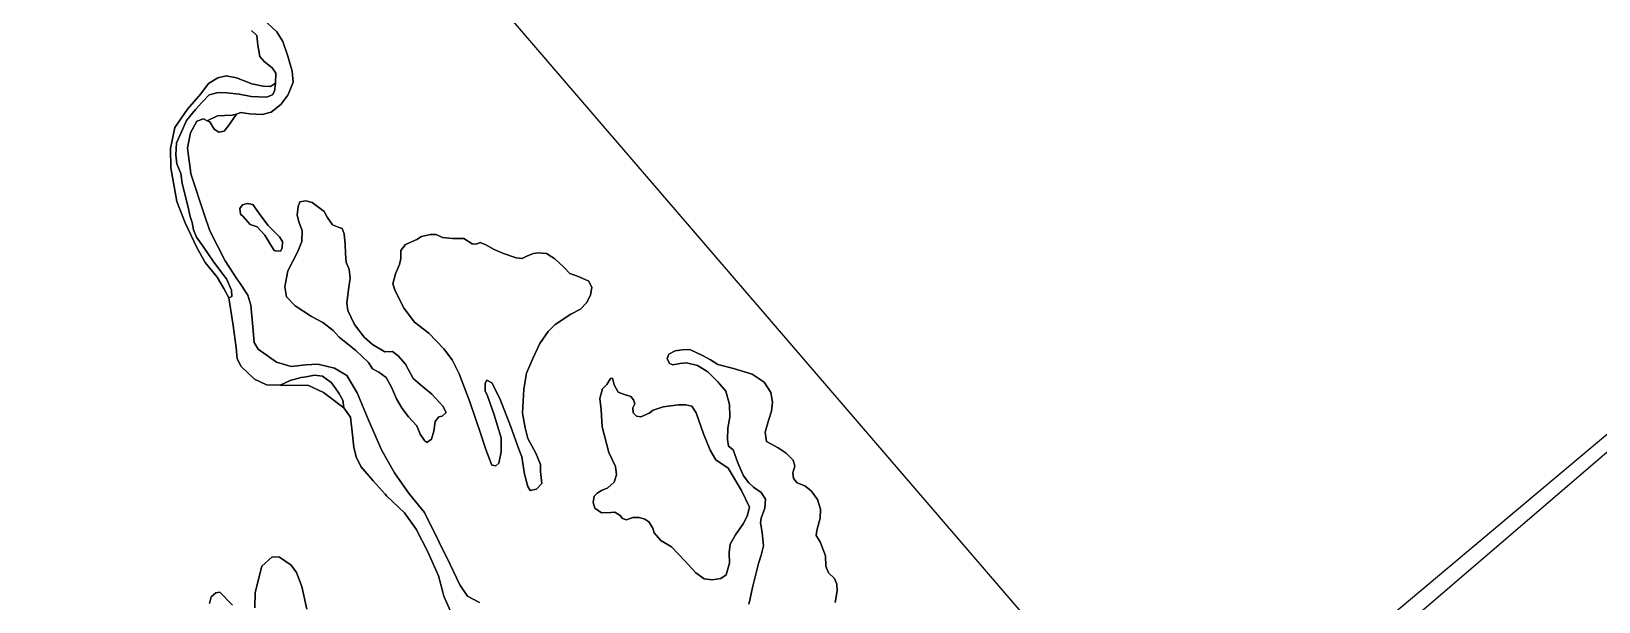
# Model space of a CAD drawing. Header units: inches. Extents: x 288635 to 1232953, y 676945 to 1655780.
# Drawn here: x 402985 to 439401, y 823553 to 836816 of the extents above; entities that cross this region are included whole.
import ezdxf

# ---------------------------------------------------------------- set-up
doc = ezdxf.new("R2010")
doc.units = ezdxf.units.IN
doc.header["$MEASUREMENT"] = 0
doc.layers.add('Images', color=7, linetype='Continuous')
picture_1 = doc.add_image_def('image14.jpg', size_in_pixel=(2572, 3729))
picture_2 = doc.add_image_def('image15.jpg', size_in_pixel=(2550, 3732))

msp = doc.modelspace()

# ---------------------------------------------------------------- linework, layer by layer
at = {"color": 1, "ltscale": 3}
for points in [[(408357.0708, 837115.0652), (408687.2714, 836805.1846), (408829.5117, 836581.6641), (408941.2719, 836236.2234), (409042.8721, 835890.7827), (409068.2722, 835636.7822), (408987.8021, 835443.6541), (408941.2719, 835331.9816), (408783.7916, 835113.5412), (408560.8977, 834936.5677), (408347.5373, 834880.6876), (408052.8967, 834895.9277), (407854.7763, 834926.4077), (407753.1761, 834890.8476), (407649.2374, 834863.8934), (407471.4371, 834858.8134), (407308.8768, 834848.6534), (407073.1727, 834737.5184), (406986.0946, 834784.1674), (406828.6142, 834728.2873), (406681.294, 834459.0468), (406610.1738, 834108.5261), (406643.035, 833862.0674), (406672.4503, 833641.4528), (406691.454, 833498.9249), (407006.4146, 832543.883), (407133.4149, 832173.0422), (407489.0156, 831477.0808), (407763.3361, 831060.52), (407805.3364, 830997.091), (408012.2566, 830684.5992), (408083.3768, 830445.8388), (408129.0968, 829947.9978), (408164.6569, 829582.237), (408256.0971, 829424.7567), (408682.818, 829125.0361), (409018.0986, 829018.3559), (409363.5393, 829058.996), (409637.8599, 829074.236), (410029.0206, 828982.7958), (410318.5812, 828810.0755), (410552.2617, 828408.7547), (410826.5822, 827758.5134), (411131.3829, 827067.632), (411426.0234, 826549.471), (411711.6705, 826137.8031), (411771.4641, 826051.63), (412116.9048, 825629.9891), (412462.3455, 824939.1077), (412716.346, 824415.8667), (412939.8665, 823943.4257), (413117.6668, 823679.2652), (413397.0674, 823531.9449)], [(412756.0047, 823263.4744), (412568.0443, 823680.0352), (412536.3777, 823802.7434), (412446.1241, 824152.4762), (412197.2036, 824711.2773), (411927.963, 825239.5984), (411658.7225, 825620.5991), (411234.9558, 826016.5421), (411203.7042, 826051.4704), (410925.1373, 826362.8098), (410640.6567, 826693.0104), (410528.8965, 826921.6109), (410478.0964, 827145.1313), (410447.6163, 827429.6119), (410401.8962, 827841.0927), (410244.4159, 828064.6132), (410221.0984, 828239.1529), (410132.1982, 828404.2532), (410046.4731, 828528.0785), (409954.3979, 828648.7287), (409748.0225, 828794.779), (409563.8721, 828820.179), (409370.1967, 828782.079), (409255.8965, 828769.3789), (409000.5201, 828696.7611), (408767.0893, 828587.6595), (408446.0923, 828598.0142), (408166.6918, 828730.0945), (407861.8911, 829019.6551), (407770.451, 829202.5354), (407745.0509, 829461.616), (407677.8889, 829975.1699), (407570.1504, 830615.0396), (407644.1574, 830647.485), (407633.9974, 830794.8053), (407517.1572, 831064.0458), (407390.1569, 831231.6862), (407212.3566, 831470.4466), (406973.5961, 831815.8873), (406821.1958, 832029.2478), (406755.1557, 832196.8881), (406724.6756, 832369.6084), (406673.8755, 832506.7687), (406617.9954, 832760.7692), (406546.8752, 833060.4898), (406485.9151, 833289.0903), (406455.4351, 833507.5307), (406363.9949, 833731.0512), (406338.5948, 833944.4116), (406353.8349, 834223.8121), (406475.7551, 834477.8127), (406592.5953, 834741.9732), (406795.7957, 835001.0537), (406948.196, 835158.534), (407115.8364, 835336.3344), (407324.1168, 835392.2145), (407527.3172, 835387.1345), (407811.7978, 835356.6544), (408091.1983, 835300.7743), (408446.799, 835285.5343), (408589.0393, 835341.4144), (408634.7594, 835427.7746), (408657.2726, 835613.7696), (408667.4326, 835842.37), (408581.0724, 835964.2903), (408398.1921, 836111.6105), (408291.5118, 836228.4508), (408245.7917, 836497.6913), (408225.4717, 836716.1318), (408103.5515, 836832.972)]]:
    msp.add_lwpolyline(points, dxfattribs=at)
at = {"color": 1}
for points in [[(413397.0674, 823531.9449), (413117.6668, 823679.2652), (412939.8665, 823943.4257), (412716.346, 824415.8667), (412462.3455, 824939.1077), (412116.9048, 825629.9891), (411771.4641, 826051.63), (411711.6705, 826137.8031), (411426.0234, 826549.471), (411131.3829, 827067.632), (410826.5822, 827758.5134), (410552.2617, 828408.7547), (410318.5812, 828810.0755), (410029.0206, 828982.7958), (409637.8599, 829074.236), (409363.5393, 829058.996), (409018.0986, 829018.3559), (408682.818, 829125.0361), (408256.0971, 829424.7567), (408164.6569, 829582.237), (408129.0968, 829947.9978), (408083.3768, 830445.8388), (408012.2566, 830684.5992), (407805.3364, 830997.091), (407763.3361, 831060.52), (407489.0156, 831477.0808), (407133.4149, 832173.0422), (407006.4146, 832543.883), (406691.454, 833498.9249), (406672.4503, 833641.4528), (406643.035, 833862.0674), (406610.1738, 834108.5261), (406681.294, 834459.0468), (406828.6142, 834728.2873), (406986.0946, 834784.1674), (407073.1727, 834737.5184), (407128.3348, 834707.9673), (407229.9351, 834540.3269), (407341.6953, 834474.2868), (407463.6155, 834494.6069), (407560.1357, 834611.4471), (407753.1761, 834890.8476), (407854.7763, 834926.4077), (408052.8967, 834895.9277), (408347.5373, 834880.6876), (408560.8977, 834936.5677), (408783.7916, 835113.5412), (408941.2719, 835331.9816), (408987.8021, 835443.6541), (409068.2722, 835636.7822), (409042.8721, 835890.7827), (408941.2719, 836236.2234), (408829.5117, 836581.6641), (408687.2714, 836805.1846), (408357.0708, 837115.0652)], [(408103.5515, 836832.972), (408225.4717, 836716.1318), (408245.7917, 836497.6913), (408291.5118, 836228.4508), (408398.1921, 836111.6105), (408581.0724, 835964.2903), (408667.4326, 835842.37), (408657.2726, 835613.7696), (408540.4323, 835532.4894), (408372.792, 835537.5694), (408108.6315, 835593.4495), (407747.9508, 835735.6898), (407514.2703, 835781.4099), (407316.1499, 835735.6898), (407102.7895, 835603.6095), (406919.9091, 835364.8491), (406610.0285, 835009.2483), (406320.4679, 834577.4475), (406218.8677, 834089.7665), (406229.0277, 833642.7256), (406366.188, 832855.324), (406559.2284, 832362.563), (406833.5489, 831788.5219), (407026.5893, 831443.0812), (407305.9899, 831102.7205), (407458.3902, 830838.56), (407570.1504, 830615.0396), (407677.8889, 829975.1699), (407745.0509, 829461.616), (407770.451, 829202.5354), (407861.8911, 829019.6551), (408166.6918, 828730.0945), (408446.0923, 828598.0142), (408767.0893, 828587.6595), (408918.5333, 828582.7742), (409411.2942, 828587.8542), (409771.975, 828420.2139), (410244.4159, 828064.6132), (410401.8962, 827841.0927), (410447.6163, 827429.6119), (410478.0964, 827145.1313), (410528.8965, 826921.6109), (410640.6567, 826693.0104), (410925.1373, 826362.8098), (411203.7042, 826051.4704), (411234.9558, 826016.5421), (411658.7225, 825620.5991), (411927.963, 825239.5984), (412197.2036, 824711.2773), (412446.1241, 824152.4762), (412536.3777, 823802.7434), (412568.0443, 823680.0352), (412756.0047, 823263.4744)], [(419659.3833, 823494.934), (419684.7833, 823627.0142), (419740.6634, 823881.0147), (419882.9037, 824439.8159), (419943.8639, 824632.8562), (419999.744, 824851.2967), (419969.2639, 825161.1773), (419923.5438, 825384.6977), (419943.8639, 825496.458), (420030.224, 825725.0584), (420040.384, 825933.3388), (419943.8639, 826095.8992), (419760.9835, 826212.7394), (419654.3033, 826314.3396), (419529.843, 826481.1333), (419402.8428, 826780.8539), (419291.0825, 827080.5745), (419184.4023, 827166.9346), (419159.0023, 827324.415), (419169.1623, 827588.5755), (419214.8824, 827847.656), (419209.8024, 828142.2966), (419118.3622, 828447.0972), (418935.4818, 828665.5376), (418699.2614, 828894.9848), (418465.5809, 829047.3851), (418206.5004, 829108.3452), (418049.0201, 829093.1052), (417886.4597, 829057.5451), (417810.2596, 829093.1052), (417754.3795, 829204.8654), (417800.0996, 829311.5456), (417942.3399, 829382.6657), (418109.9802, 829408.0658), (418282.7005, 829418.2258), (418577.3411, 829275.9855), (418765.3015, 829179.4653), (418765.3015, 829179.4653), (418938.0218, 829067.7051), (419298.7026, 828976.2649), (419733.0434, 828843.338), (420012.444, 828660.4576), (420169.9243, 828416.6171), (420205.4844, 828193.0967), (420185.1643, 827979.7363), (420108.9642, 827766.3758), (420032.764, 827497.1353), (420068.3241, 827278.6949), (420340.1046, 827132.2212), (420522.985, 827010.301), (420685.5453, 826847.7407), (420721.1054, 826705.5004), (420680.4653, 826548.0201), (420690.6253, 826415.9398), (420782.0655, 826314.3396), (420959.8659, 826248.2995), (421102.1062, 826131.4592), (421249.4265, 825928.2588), (421320.5466, 825704.7384), (421310.3866, 825496.458), (421239.2664, 825211.9774), (421218.9464, 825090.0572), (421310.3866, 824942.7369), (421437.3868, 824617.6162), (421447.5469, 824378.8557), (421508.507, 824226.4554), (421645.6673, 824089.2952), (421701.5474, 823957.2149), (421706.6274, 823804.8146), (421660.9073, 823530.494)], [(421660.9073, 823530.494), (421706.6274, 823804.8146), (421701.5474, 823957.2149), (421645.6673, 824089.2952), (421508.507, 824226.4554), (421447.5469, 824378.8557), (421437.3868, 824617.6162), (421310.3866, 824942.7369), (421218.9464, 825090.0572), (421239.2664, 825211.9774), (421310.3866, 825496.458), (421320.5466, 825704.7384), (421249.4265, 825928.2588), (421102.1062, 826131.4592), (420959.8659, 826248.2995), (420782.0655, 826314.3396), (420690.6253, 826415.9398), (420680.4653, 826548.0201), (420721.1054, 826705.5004), (420685.5453, 826847.7407), (420522.985, 827010.301), (420340.1046, 827132.2212), (420068.3241, 827278.6949), (420032.764, 827497.1353), (420108.9642, 827766.3758), (420185.1643, 827979.7363), (420205.4844, 828193.0967), (420169.9243, 828416.6171), (420012.444, 828660.4576), (419733.0434, 828843.338), (419298.7026, 828976.2649), (418938.0218, 829067.7051), (418765.3015, 829179.4653), (418577.3411, 829275.9855), (418282.7005, 829418.2258), (418109.9802, 829408.0658), (417942.3399, 829382.6657), (417800.0996, 829311.5456), (417754.3795, 829204.8654), (417810.2596, 829093.1052), (417810.2596, 829093.1052), (417886.4597, 829057.5451), (418049.0201, 829093.1052), (418206.5004, 829108.3452), (418465.5809, 829047.3851), (418699.2614, 828894.9848), (418935.4818, 828665.5376), (419118.3622, 828447.0972), (419209.8024, 828142.2966), (419214.8824, 827847.656), (419169.1623, 827588.5755), (419159.0023, 827324.415), (419184.4023, 827166.9346), (419291.0825, 827080.5745), (419402.8428, 826780.8539), (419529.843, 826481.1333), (419654.3033, 826314.3396), (419760.9835, 826212.7394), (419943.8639, 826095.8992), (420040.384, 825933.3388), (420030.224, 825725.0584), (419943.8639, 825496.458), (419923.5438, 825384.6977), (419969.2639, 825161.1773), (419999.744, 824851.2967), (419943.8639, 824632.8562), (419882.9037, 824439.8159), (419740.6634, 823881.0147), (419684.7833, 823627.0142), (419659.3833, 823494.934)], [(408177.9101, 823407.5139), (408182.9901, 823763.1146), (408343.0104, 824377.7958), (408584.3109, 824593.6962), (408750.8929, 824589.8862), (409020.1335, 824401.9258), (409144.1175, 824228.6763), (409266.0377, 823908.6357), (409387.9579, 823380.3146)], [(409387.9579, 823380.3146), (409266.0377, 823908.6357), (409144.1175, 824228.6763), (409020.1335, 824401.9258), (408750.8929, 824589.8862), (408584.3109, 824593.6962), (408343.0104, 824377.7958), (408182.9901, 823763.1146), (408177.9101, 823407.5139)], [(407121.268, 823514.1941), (407166.9881, 823666.5944), (407273.6683, 823758.0346), (407365.1085, 823778.3546), (407659.7491, 823473.554)], [(407659.7491, 823473.554), (407365.1085, 823778.3546), (407273.6683, 823758.0346), (407166.9881, 823666.5944), (407121.268, 823514.1941)]]:
    msp.add_lwpolyline(points, dxfattribs=at)
for points in [[(408372.792, 835537.5694), (408540.4323, 835532.4894), (408657.2726, 835613.7696), (408634.7594, 835427.7746), (408589.0393, 835341.4144), (408446.799, 835285.5343), (408091.1983, 835300.7743), (407811.7978, 835356.6544), (407527.3172, 835387.1345), (407324.1168, 835392.2145), (407115.8364, 835336.3344), (406948.196, 835158.534), (406795.7957, 835001.0537), (406592.5953, 834741.9732), (406475.7551, 834477.8127), (406353.8349, 834223.8121), (406338.5948, 833944.4116), (406363.9949, 833731.0512), (406455.4351, 833507.5307), (406485.9151, 833289.0903), (406546.8752, 833060.4898), (406617.9954, 832760.7692), (406673.8755, 832506.7687), (406724.6756, 832369.6084), (406755.1557, 832196.8881), (406821.1958, 832029.2478), (406973.5961, 831815.8873), (407212.3566, 831470.4466), (407390.1569, 831231.6862), (407517.1572, 831064.0458), (407633.9974, 830794.8053), (407644.1574, 830647.485), (407570.1504, 830615.0396), (407458.3902, 830838.56), (407305.9899, 831102.7205), (407026.5893, 831443.0812), (406833.5489, 831788.5219), (406559.2284, 832362.563), (406366.188, 832855.324), (406229.0277, 833642.7256), (406218.8677, 834089.7665), (406320.4679, 834577.4475), (406610.0285, 835009.2483), (406919.9091, 835364.8491), (407102.7895, 835603.6095), (407316.1499, 835735.6898), (407514.2703, 835781.4099), (407747.9508, 835735.6898), (408108.6315, 835593.4495), (408372.792, 835537.5694)], [(407463.6155, 834494.6069), (407341.6953, 834474.2868), (407229.9351, 834540.3269), (407128.3348, 834707.9673), (407073.1727, 834737.5184), (407308.8768, 834848.6534), (407471.4371, 834858.8134), (407649.2374, 834863.8934), (407753.1761, 834890.8476), (407560.1357, 834611.4471), (407463.6155, 834494.6069)], [(410907.8875, 829530.0989), (411197.4481, 829362.4586), (411375.2484, 829367.5386), (411507.3287, 829271.0184), (411680.049, 829077.978), (411857.8494, 828742.6973), (412020.4097, 828600.4571), (412289.6503, 828376.9366), (412548.7308, 828102.6161), (412619.8509, 827950.2158), (412533.4908, 827868.9356), (412452.2106, 827853.6956), (412365.8504, 827741.9353), (412335.3704, 827518.4149), (412279.4902, 827335.5345), (412177.89, 827254.2544), (412122.0099, 827299.9745), (412020.4097, 827447.2948), (411939.1296, 827645.4152), (411751.1692, 827853.6956), (411598.7689, 828041.6559), (411466.6886, 828270.2564), (411349.8484, 828539.4969), (411227.9281, 828768.0974), (411055.2078, 828890.0176), (410912.9675, 828971.2978), (410821.5273, 829113.5381), (410526.8867, 829392.9387), (410140.806, 829707.8993), (409998.5657, 829860.2996), (409759.8052, 830043.18), (409495.6447, 830185.4202), (409114.6439, 830429.2607), (408911.4435, 830642.6211), (408875.8834, 830876.3016), (408947.0036, 831247.1424), (409180.684, 831699.2633), (409267.0442, 831927.8637), (409277.2042, 832181.8642), (409211.1641, 832364.7446), (409160.364, 832537.4649), (409185.7641, 832745.7454), (409226.4041, 832847.3456), (409363.5644, 832877.8256), (409510.8847, 832832.1055), (409790.2853, 832623.8251), (409861.4054, 832496.8249), (409983.3257, 832313.9445), (410135.726, 832252.9844), (410206.8461, 832232.6643), (410252.5662, 832110.7441), (410272.8862, 831866.9036), (410283.0463, 831653.5432), (410303.3663, 831450.3428), (410369.4064, 831277.6224), (410394.8065, 831074.422), (410354.1664, 830815.3415), (410313.5263, 830495.3009), (410338.9264, 830327.6605), (410496.4067, 830002.5399), (410719.9271, 829707.8993), (410907.8875, 829530.0989)], [(409226.4041, 832847.3456), (409185.7641, 832745.7454), (409160.364, 832537.4649), (409211.1641, 832364.7446), (409277.2042, 832181.8642), (409267.0442, 831927.8637), (409180.684, 831699.2633), (408947.0036, 831247.1424), (408875.8834, 830876.3016), (408911.4435, 830642.6211), (409114.6439, 830429.2607), (409495.6447, 830185.4202), (409759.8052, 830043.18), (409998.5657, 829860.2996), (410140.806, 829707.8993), (410526.8867, 829392.9387), (410821.5273, 829113.5381), (410912.9675, 828971.2978), (411055.2078, 828890.0176), (411227.9281, 828768.0974), (411349.8484, 828539.4969), (411466.6886, 828270.2564), (411598.7689, 828041.6559), (411751.1692, 827853.6956), (411939.1296, 827645.4152), (412020.4097, 827447.2948), (412122.0099, 827299.9745), (412177.89, 827254.2544), (412279.4902, 827335.5345), (412335.3704, 827518.4149), (412365.8504, 827741.9353), (412452.2106, 827853.6956), (412533.4908, 827868.9356), (412619.8509, 827950.2158), (412548.7308, 828102.6161), (412289.6503, 828376.9366), (412020.4097, 828600.4571), (411857.8494, 828742.6973), (411680.049, 829077.978), (411507.3287, 829271.0184), (411375.2484, 829367.5386), (411197.4481, 829362.4586), (410907.8875, 829530.0989), (410719.9271, 829707.8993), (410496.4067, 830002.5399), (410338.9264, 830327.6605), (410313.5263, 830495.3009), (410354.1664, 830815.3415), (410394.8065, 831074.422), (410369.4064, 831277.6224), (410303.3663, 831450.3428), (410283.0463, 831653.5432), (410272.8862, 831866.9036), (410252.5662, 832110.7441), (410206.8461, 832232.6643), (410135.726, 832252.9844), (409983.3257, 832313.9445), (409861.4054, 832496.8249), (409790.2853, 832623.8251), (409510.8847, 832832.1055), (409363.5644, 832877.8256), (409226.4041, 832847.3456)], [(408813.3146, 831773.9676), (408777.7546, 831702.8475), (408657.2766, 831714.8953), (408625.3543, 831718.0875), (408406.9138, 832078.7682), (408234.1935, 832266.7286), (408066.5532, 832327.6887), (407909.0728, 832510.5691), (407848.1127, 832566.4492), (407827.7927, 832693.4495), (407893.8328, 832779.8096), (408000.513, 832810.2897), (408127.5133, 832789.9697), (408320.5537, 832525.8091), (408488.194, 832297.2087), (408657.2766, 832128.1261), (408747.2745, 832038.1282), (408823.4747, 831926.3679), (408813.3146, 831773.9676)], [(408127.5133, 832789.9697), (408000.513, 832810.2897), (407893.8328, 832779.8096), (407827.7927, 832693.4495), (407848.1127, 832566.4492), (407909.0728, 832510.5691), (408066.5532, 832327.6887), (408234.1935, 832266.7286), (408406.9138, 832078.7682), (408625.3543, 831718.0875), (408657.2766, 831714.8953), (408777.7546, 831702.8475), (408813.3146, 831773.9676), (408823.4747, 831926.3679), (408747.2745, 832038.1282), (408657.2766, 832128.1261), (408488.194, 832297.2087), (408320.5537, 832525.8091), (408127.5133, 832789.9697)], [(412540.6945, 832019.1698), (412769.2949, 831998.8498), (412881.0552, 831998.8498), (413033.4555, 831998.8498), (413226.4959, 831871.8496), (413317.936, 831866.7695), (413414.4562, 831902.3296), (413546.5365, 831851.5295), (413739.5769, 831744.8493), (413952.9373, 831648.3291), (414252.6579, 831551.8089), (414389.8182, 831536.5689), (414511.7384, 831592.449), (414648.8987, 831653.4091), (414770.819, 831668.6491), (414953.6993, 831653.4091), (415151.8197, 831526.4089), (415355.0201, 831333.3685), (415497.2604, 831180.9682), (415710.6208, 831109.848), (415939.2213, 831008.2478), (416010.3414, 830860.9275), (415979.8614, 830678.0472), (415883.3412, 830500.2468), (415741.1009, 830352.9265), (415522.6605, 830236.0863), (415156.8997, 829997.3258), (414994.3394, 829834.7655), (414801.299, 829560.4449), (414634.876, 829209.6073), (414491.4184, 828864.4835), (414430.4583, 828493.6428), (414399.9782, 827934.8417), (414460.9383, 827594.481), (414521.8985, 827350.6405), (414704.7788, 827010.2798), (414811.459, 826741.0393), (414811.459, 826578.479), (414847.0191, 826299.0784), (414725.0989, 826166.9981), (414572.6986, 826141.5981), (414521.8985, 826233.0383), (414445.6983, 826517.5188), (414379.6582, 826918.8396), (414308.538, 827096.64), (414125.6577, 827619.881), (413871.6572, 828275.2024), (413683.6968, 828640.9631), (413566.8565, 828707.0032), (413526.2165, 828630.8031), (413526.2165, 828453.0027), (413582.0966, 828336.1625), (413729.4169, 827919.6016), (413902.1372, 827360.8005), (413902.1372, 827040.7599), (413846.2571, 826771.5194), (413775.137, 826710.5592), (413683.6968, 826725.7993), (413546.5365, 827091.56), (413439.8563, 827421.7607), (413175.6958, 828199.0022), (412926.7753, 828849.2435), (412764.2149, 829179.4442), (412571.1746, 829433.4447), (412220.6539, 829794.1254), (411890.4532, 830053.2059), (411646.6127, 830368.1665), (411438.3323, 830779.6474), (411387.5322, 830947.2877), (411448.4923, 831175.8882), (411539.9325, 831394.3286), (411570.4126, 831536.5689), (411570.4126, 831719.4492), (411677.0928, 831861.6895), (411941.2533, 831973.4498), (412053.0135, 832044.5699), (412256.2139, 832090.29), (412393.3742, 832090.29), (412540.6945, 832019.1698)], [(412571.1746, 829433.4447), (412764.2149, 829179.4442), (412926.7753, 828849.2435), (413175.6958, 828199.0022), (413439.8563, 827421.7607), (413546.5365, 827091.56), (413683.6968, 826725.7993), (413775.137, 826710.5592), (413846.2571, 826771.5194), (413902.1372, 827040.7599), (413902.1372, 827360.8005), (413729.4169, 827919.6016), (413582.0966, 828336.1625), (413526.2165, 828453.0027), (413526.2165, 828630.8031), (413566.8565, 828707.0032), (413683.6968, 828640.9631), (413871.6572, 828275.2024), (414125.6577, 827619.881), (414308.538, 827096.64), (414379.6582, 826918.8396), (414445.6983, 826517.5188), (414521.8985, 826233.0383), (414572.6986, 826141.5981), (414725.0989, 826166.9981), (414847.0191, 826299.0784), (414811.459, 826578.479), (414811.459, 826741.0393), (414704.7788, 827010.2798), (414521.8985, 827350.6405), (414460.9383, 827594.481), (414399.9782, 827934.8417), (414430.4583, 828493.6428), (414491.4184, 828864.4835), (414634.876, 829209.6073), (414801.299, 829560.4449), (414994.3394, 829834.7655), (415156.8997, 829997.3258), (415522.6605, 830236.0863), (415741.1009, 830352.9265), (415883.3412, 830500.2468), (415979.8614, 830678.0472), (416010.3414, 830860.9275), (415939.2213, 831008.2478), (415710.6208, 831109.848), (415497.2604, 831180.9682), (415355.0201, 831333.3685), (415151.8197, 831526.4089), (414953.6993, 831653.4091), (414770.819, 831668.6491), (414648.8987, 831653.4091), (414511.7384, 831592.449), (414389.8182, 831536.5689), (414252.6579, 831551.8089), (413952.9373, 831648.3291), (413739.5769, 831744.8493), (413546.5365, 831851.5295), (413414.4562, 831902.3296), (413317.936, 831866.7695), (413226.4959, 831871.8496), (413033.4555, 831998.8498), (412881.0552, 831998.8498), (412769.2949, 831998.8498), (412540.6945, 832019.1698), (412393.3742, 832090.29), (412256.2139, 832090.29), (412053.0135, 832044.5699), (411941.2533, 831973.4498), (411677.0928, 831861.6895), (411570.4126, 831719.4492), (411570.4126, 831536.5689), (411539.9325, 831394.3286), (411448.4923, 831175.8882), (411387.5322, 830947.2877), (411438.3323, 830779.6474), (411646.6127, 830368.1665), (411890.4532, 830053.2059), (412220.6539, 829794.1254), (412571.1746, 829433.4447)], [(409954.3979, 828648.7287), (410046.4731, 828528.0785), (410132.1982, 828404.2532), (410221.0984, 828239.1529), (410244.4159, 828064.6132), (409771.975, 828420.2139), (409411.2942, 828587.8542), (408918.5333, 828582.7742), (408767.0893, 828587.6595), (409000.5201, 828696.7611), (409255.8965, 828769.3789), (409370.1967, 828782.079), (409563.8721, 828820.179), (409748.0225, 828794.779), (409954.3979, 828648.7287)], [(417043.3474, 827864.4624), (417144.9476, 827854.3024), (417337.988, 827935.5825), (417429.4282, 828006.7027), (417663.1086, 828082.9028), (418023.7893, 828133.7029), (418191.4297, 828133.7029), (418333.67, 828098.1428), (418430.1902, 827945.7425), (418602.9105, 827452.9815), (418760.3908, 827077.0608), (418892.4711, 826848.4603), (419176.9517, 826655.42), (419486.8323, 826142.3389), (419674.7926, 825751.1781), (419613.8325, 825542.8977), (419522.3923, 825365.0974), (419344.592, 825111.0969), (419222.6717, 824887.5764), (419197.2717, 824699.616), (419207.4317, 824445.6155), (419126.1516, 824181.455), (419004.2313, 824090.0148), (418806.1109, 824064.6148), (418618.1505, 824084.9348), (418425.1101, 824227.1751), (418166.0296, 824506.5757), (417856.149, 824826.6163), (417612.3085, 824979.0166), (417459.9082, 825156.817), (417424.3481, 825263.4972), (417332.908, 825410.8175), (417241.4678, 825471.7776), (417104.3075, 825507.3377), (416956.9872, 825512.4177), (416809.6669, 825456.5376), (416718.2267, 825487.0176), (416667.4266, 825558.1378), (416545.5064, 825634.3379), (416448.9862, 825629.2579), (416230.5458, 825619.0979), (416078.1455, 825730.8581), (416042.5854, 825862.9384), (416062.9054, 826005.1787), (416134.0256, 826076.2988), (416230.5458, 826137.2589), (416377.8661, 826203.299), (416530.2664, 826330.2993), (416581.0665, 826503.0196), (416560.7464, 826696.06), (416403.2661, 827021.1807), (416250.8658, 827615.5419), (416225.4658, 828011.7827), (416194.9857, 828281.0232), (416255.9458, 828504.5437), (416357.546, 828606.1439), (416438.8262, 828743.3041), (416489.6263, 828753.4641), (416530.2664, 828595.9838), (416621.7065, 828428.3435), (416743.6268, 828377.5434), (416911.2671, 828321.6633), (416977.3073, 828245.4631), (417007.7873, 828154.023), (416956.9872, 828057.5028), (416967.1472, 827945.7425), (417043.3474, 827864.4624)], [(418333.67, 828098.1428), (418191.4297, 828133.7029), (418023.7893, 828133.7029), (417663.1086, 828082.9028), (417429.4282, 828006.7027), (417337.988, 827935.5825), (417144.9476, 827854.3024), (417043.3474, 827864.4624), (416967.1472, 827945.7425), (416956.9872, 828057.5028), (417007.7873, 828154.023), (416977.3073, 828245.4631), (416911.2671, 828321.6633), (416743.6268, 828377.5434), (416621.7065, 828428.3435), (416530.2664, 828595.9838), (416489.6263, 828753.4641), (416438.8262, 828743.3041), (416357.546, 828606.1439), (416255.9458, 828504.5437), (416194.9857, 828281.0232), (416225.4658, 828011.7827), (416250.8658, 827615.5419), (416403.2661, 827021.1807), (416560.7464, 826696.06), (416581.0665, 826503.0196), (416530.2664, 826330.2993), (416377.8661, 826203.299), (416230.5458, 826137.2589), (416134.0256, 826076.2988), (416062.9054, 826005.1787), (416042.5854, 825862.9384), (416078.1455, 825730.8581), (416230.5458, 825619.0979), (416448.9862, 825629.2579), (416545.5064, 825634.3379), (416667.4266, 825558.1378), (416718.2267, 825487.0176), (416809.6669, 825456.5376), (416956.9872, 825512.4177), (417104.3075, 825507.3377), (417241.4678, 825471.7776), (417332.908, 825410.8175), (417424.3481, 825263.4972), (417459.9082, 825156.817), (417612.3085, 824979.0166), (417856.149, 824826.6163), (418166.0296, 824506.5757), (418425.1101, 824227.1751), (418618.1505, 824084.9348), (418806.1109, 824064.6148), (419004.2313, 824090.0148), (419126.1516, 824181.455), (419207.4317, 824445.6155), (419197.2717, 824699.616), (419222.6717, 824887.5764), (419344.592, 825111.0969), (419522.3923, 825365.0974), (419613.8325, 825542.8977), (419674.7926, 825751.1781), (419486.8323, 826142.3389), (419176.9517, 826655.42), (418892.4711, 826848.4603), (418760.3908, 827077.0608), (418602.9105, 827452.9815), (418430.1902, 827945.7425), (418333.67, 828098.1428)]]:
    msp.add_lwpolyline(points, close=True, dxfattribs=at)

# ---------------------------------------------------------------- pictures from other files: only their frames are drawn
at = {"layer": 'Images'}
image = msp.add_image(picture_1, insert=(429935.0746, 818726.8844), size_in_units=(41455.3588, 60103.823), rotation=40.68023876, dxfattribs=at)
image.dxf.flags = 7
image = msp.add_image(picture_2, insert=(468623.906, 773401.1385), size_in_units=(41037.1724, 60059.1088), rotation=40.020734509, dxfattribs=at)
image.dxf.flags = 7

doc.saveas('drawing.dxf')
